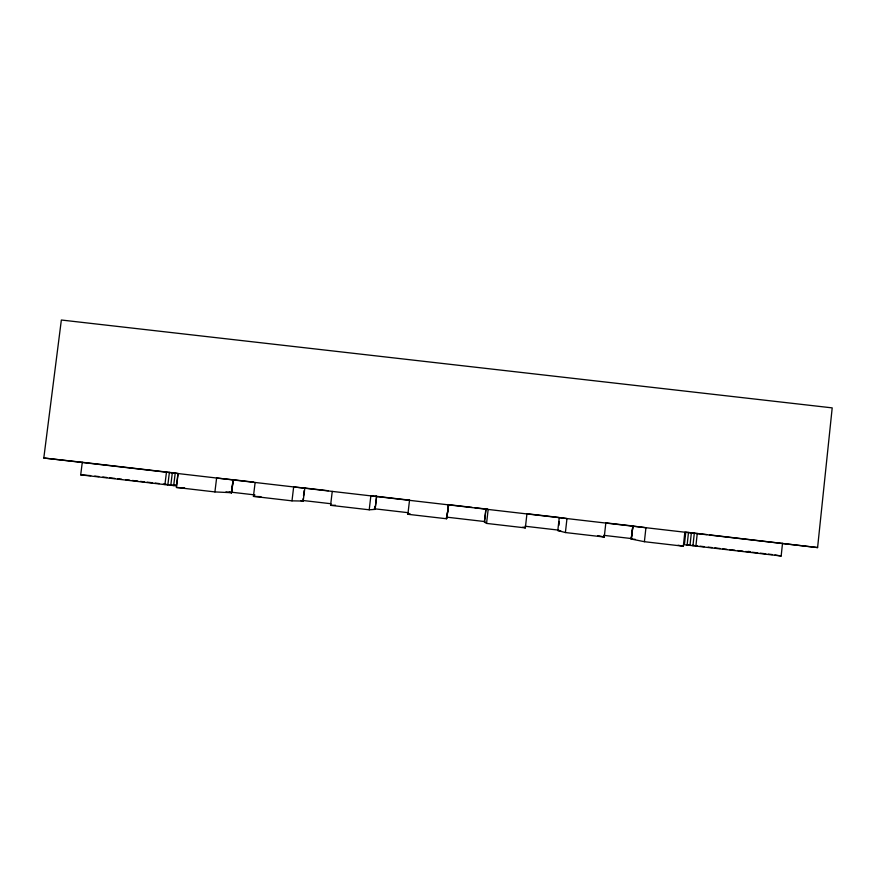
<?xml version="1.0" encoding="UTF-8"?>
<svg xmlns="http://www.w3.org/2000/svg" width="876" height="876" viewBox="0 0 876 876"><rect width="100%" height="100%" fill="white"/><g stroke="black" fill="none" stroke-linecap="round" stroke-linejoin="round"><path stroke-width="1.31" d="M817.593 547.577L832.2 407.877L61.353 320.014L43.8 458.017L817.593 547.577L709.44 534.864M706.724 534.546L685.777 532.115L684.408 544.741L781.173 555.986L782.509 543.317M631.191 539.025L632.954 526.06L631.191 539.025L644.397 541.697L683.335 546.208L684.846 532.203M687.123 545.069L688.492 532.433M689.992 545.419L691.361 532.772M692.949 545.77L694.318 533.112M695.883 546.109L697.252 533.451M631.355 539.079L632.79 526.049L645.93 527.702L644.397 541.697M565.403 532.542L566.969 518.57L559.271 517.541L557.815 530.549L565.403 532.542L604.265 537.043L605.809 523.06M486.717 509.131L485.884 509.044L484.406 522.052L486.563 523.41L525.348 527.899L526.925 513.927M558.899 525.359L559.337 521.472M484.406 522.052L486.06 509.065M486.563 523.41L488.162 509.449L485.884 509.044M447.724 504.62L448.665 504.74L446.585 518.767L407.887 514.289L409.508 500.338M446.585 518.767L448.665 504.74M447.242 515.077L447.844 509.898M448.14 507.303L448.435 504.707M369.212 509.799L370.855 495.871L376.636 496.407L375.114 509.383L369.212 509.799L330.591 505.332L332.245 491.403M374.808 506.656L374.512 509.241L375.114 509.383M375.059 509.339L376.57 496.396L376.023 496.331M291.993 500.853L293.657 486.936L304.837 488.096L303.184 501.05L291.993 500.853L253.438 496.385L255.124 482.479M303.184 501.05L303.216 498.367M303.523 495.783L304.147 490.626M231.384 492.728L233.224 479.807L231.658 492.717L214.916 491.918L176.437 487.461L178.146 473.566M231.658 492.717L233.005 479.774L232.293 479.687M177.061 473.259L82.289 462.287L80.701 474.858L164.918 484.614L166.473 472.033M164.918 484.614L167.842 484.954L169.396 472.372M167.842 484.954L170.787 485.282L172.342 472.712M170.787 485.282L173.678 485.611L175.233 473.04M177.981 473.358L176.426 485.906L173.678 485.611M214.916 491.918L216.613 478.022L233.224 479.807M557.815 530.549L560.706 530.757M407.887 514.289L410.045 513.796M330.591 505.332L335.475 505.266M253.438 496.385L260.982 496.659M176.437 487.461L184.617 487.932M484.581 522.03L485.238 522.074M80.701 474.858L90.721 475.624M631.53 539.025L632.341 539.09M633.622 539.211L635.319 539.386M43.8 458.017L82.289 462.287M232.041 479.61L253.744 482.118M303.928 487.921L328.336 490.746M375.815 496.243L409.716 500.174M447.702 504.565L472.109 507.39M474.825 507.708L487.034 509.12M527.724 513.829L558.921 517.431M606.389 522.928L632.165 525.907M173.536 484.844L176.24 485.151M747.918 551.376L750.612 551.683M94.761 476.095L98.791 476.566M102.821 477.026L106.85 477.497M109.533 477.803L114.909 478.427M117.603 478.745L121.633 479.205M125.662 479.676L129.692 480.147M132.386 480.453L137.762 481.077M140.445 481.384L144.474 481.855M147.168 482.172L152.534 482.785M155.227 483.103L159.257 483.574M163.286 484.034L167.316 484.505M170.01 484.811L175.43 485.446M692.084 545.277L697.438 545.901M700.121 546.208L704.14 546.668M708.147 547.139L712.166 547.599M714.838 547.916L720.192 548.529M722.875 548.847L726.883 549.307M729.566 549.624L734.92 550.237M737.592 550.544L742.947 551.168M745.629 551.475L749.637 551.946M752.32 552.252L757.674 552.876M760.346 553.183L765.701 553.807M768.372 554.114L772.391 554.585M229.162 491.94L254.938 494.929M302.428 500.437L330.92 503.733M374.337 508.77L408.26 512.701M447.614 517.256L484.242 521.505M524.954 526.224L558.866 530.155M603.641 535.335L632.133 538.641M686.631 544.642L689.412 544.971M225.975 491.918L231.439 492.662M300.742 500.634L302.91 500.941M774.899 554.99L781.173 555.986M446.234 517.552L447.176 517.727M678.09 545.233L683.335 546.208M597.848 535.608L604.265 537.043M522.928 527.067L525.348 527.899"/></g></svg>
